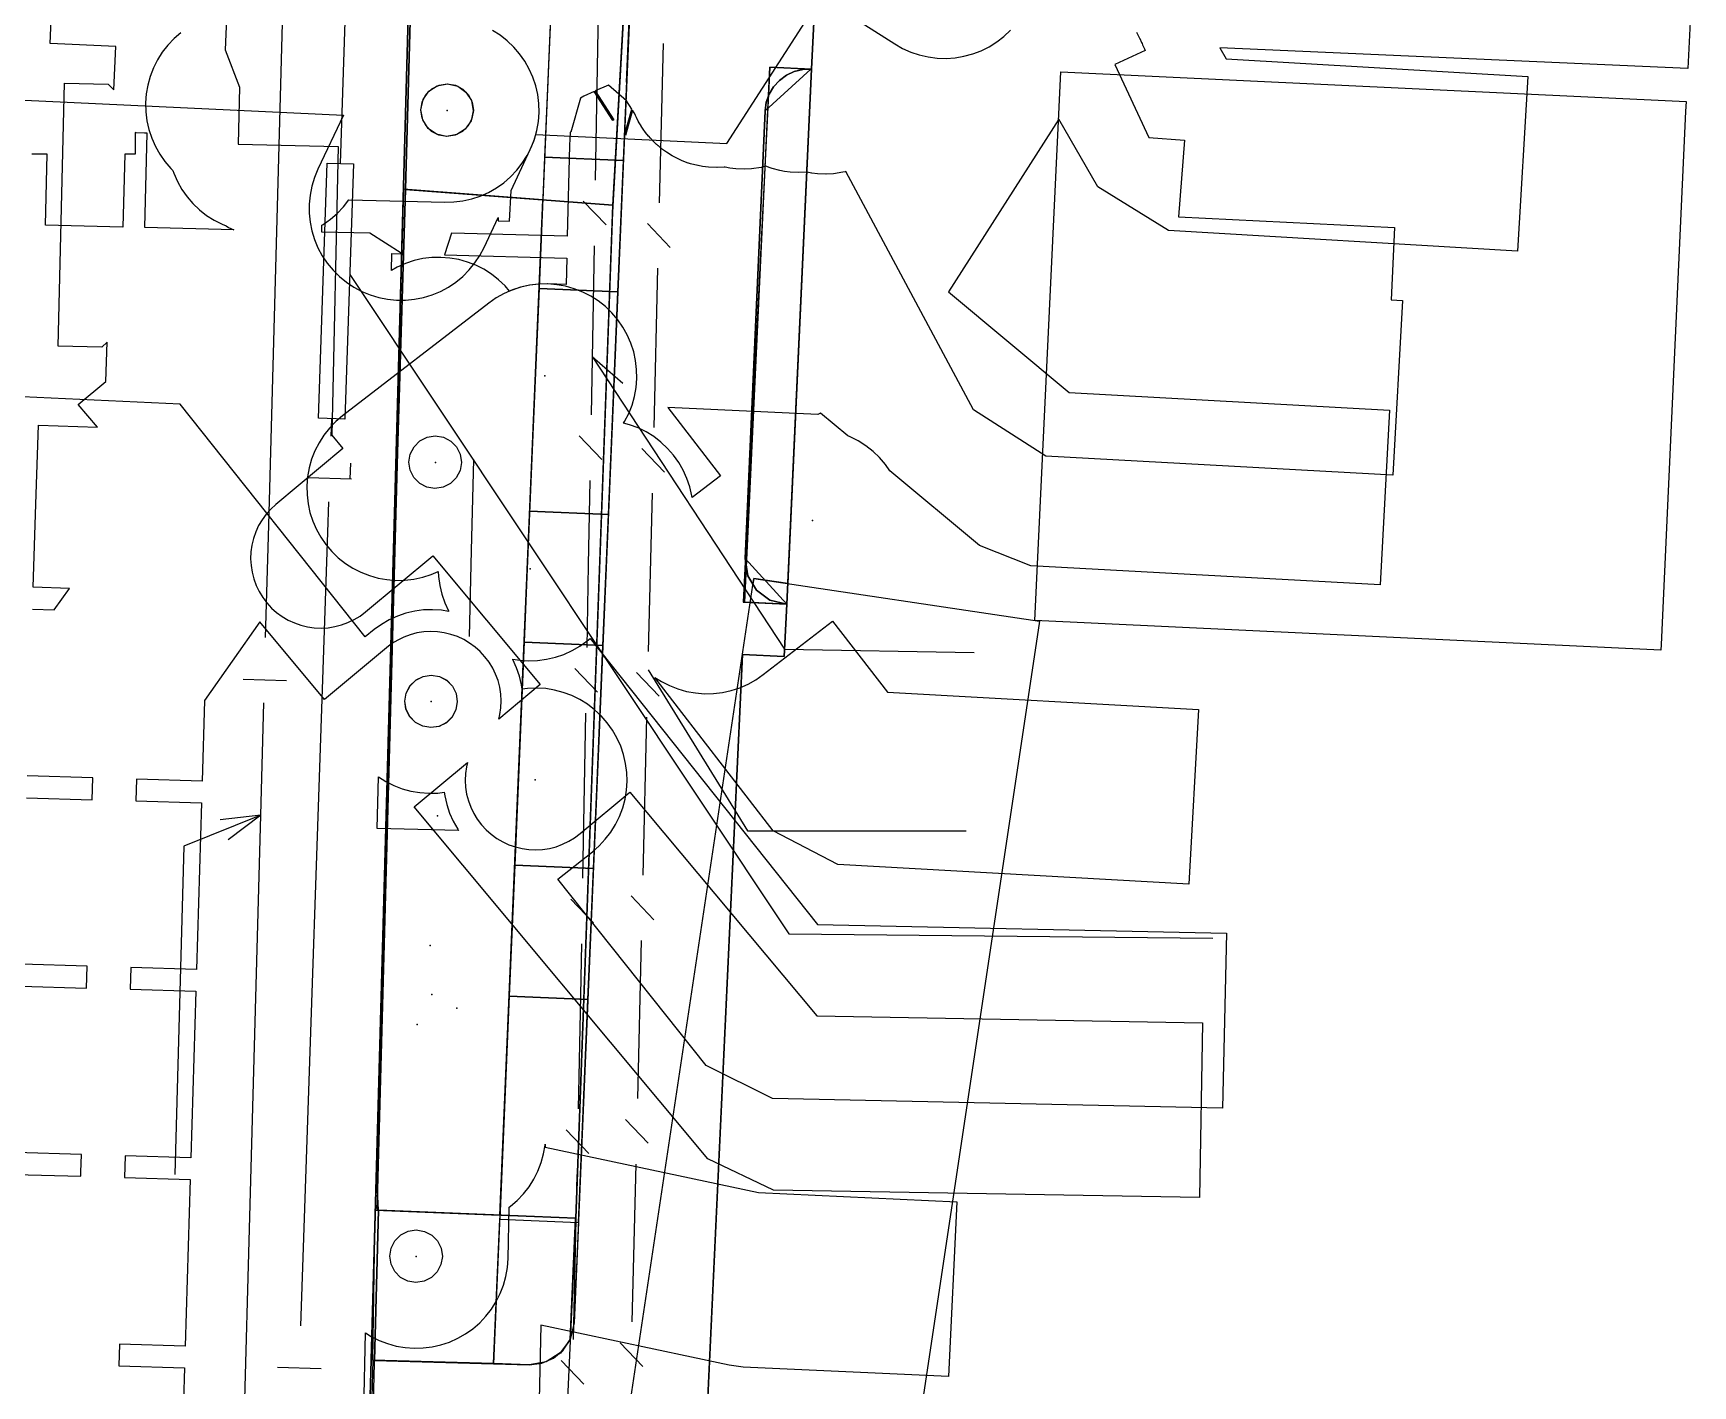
# Model space of a CAD drawing. Header units: metres. Extents: x 4550 to 4731, y 10605 to 11772.
# Drawn here: x 4658.55 to 4696.48, y 11319.62 to 11350.55 of the extents above; entities that cross this region are included whole.
import ezdxf

# ---------------------------------------------------------------- set-up
doc = ezdxf.new("R2010")
doc.units = ezdxf.units.M
for name, color, linetype in [('BOUNDARY', 7, 'Continuous'), ('BUILDING', 7, 'Continuous'), ('CURB', 7, 'Continuous'), ('ELECTR_CABLE', 7, 'Continuous'), ('ELECTR_CABLE_COMM', 7, 'Continuous'), ('GAS', 7, 'Continuous'), ('GRASS', 7, 'Continuous'), ('GROUND', 7, 'Continuous'), ('HEAT', 7, 'Continuous'), ('LAMP', 7, 'Continuous'), ('ROAD', 7, 'Continuous'), ('SEWER', 7, 'Continuous'), ('SIDEWALK_PATH', 7, 'Continuous'), ('TREE', 7, 'Continuous'), ('WATER_PIPELINE', 7, 'Continuous')]:
    doc.layers.add(name, color=color, linetype=linetype)

msp = doc.modelspace()

# ---------------------------------------------------------------- linework, layer by layer
at = {"layer": 'BOUNDARY'}
msp.add_lwpolyline([(4658.183, 11389.665), (4656.263, 11369.233), (4657.098, 11369.215), (4667.733, 11368.918), (4672.93, 11368.772), (4677.439, 11368.646), (4678.595, 11368.614), (4677.473, 11366.8), (4676.515, 11353.247), (4676.337, 11349.726), (4675.774, 11337.492), (4675.718, 11336.295), (4674.76, 11336.34), (4670.81, 11251.59)], dxfattribs=at)
at = {"layer": 'BUILDING'}
for points in [[(4696.325, 11348.984), (4696.314, 11348.76), (4695.753, 11336.573), (4695.747, 11336.439), (4681.443, 11337.12), (4682.04, 11349.664)], [(4681.552, 11337.103), (4671.748, 11271.709), (4665.217, 11272.688), (4675.021, 11338.082)]]:
    msp.add_lwpolyline(points, close=True, dxfattribs=at)
at = {"layer": 'CURB'}
for points in [[(4667.733, 11368.918), (4667.397, 11360.882), (4663.638, 11224.498)], [(4667.529, 11364.03), (4670.922, 11363.887), (4669.074, 11320.126)], [(4672.114, 11349.429), (4672.481, 11358.124)], [(4675.277, 11348.772), (4676.325, 11349.727), (4676.337, 11349.726)], [(4672.114, 11349.429), (4670.917, 11321.062)], [(4674.823, 11338.535), (4675.277, 11348.772)], [(4674.823, 11338.535), (4675.774, 11337.492)], [(4669.89, 11320.105), (4666.315, 11320.205)]]:
    msp.add_lwpolyline(points, dxfattribs=at)
at = {"layer": 'ELECTR_CABLE'}
for points in [[(4661.928, 11350.559), (4661.771, 11350.425), (4661.629, 11350.275), (4661.503, 11350.113), (4661.392, 11349.939), (4661.3, 11349.755), (4661.225, 11349.562), (4661.17, 11349.364), (4661.135, 11349.161), (4661.12, 11348.955), (4661.125, 11348.749), (4661.15, 11348.545), (4661.195, 11348.344), (4661.26, 11348.148), (4661.344, 11347.96), (4661.445, 11347.78), (4661.564, 11347.612), (4661.698, 11347.456), (4661.746, 11347.411), (4661.767, 11347.345), (4661.85, 11347.157), (4661.951, 11346.977), (4662.07, 11346.809), (4662.204, 11346.652), (4662.353, 11346.51), (4662.515, 11346.383), (4662.689, 11346.272), (4662.873, 11346.179), (4662.966, 11346.143), (4663.019, 11346.11), (4663.136, 11346.052), (4661.103, 11346.104), (4661.158, 11348.267), (4661.099, 11348.264), (4661.097, 11348.264), (4660.905, 11348.272), (4660.903, 11348.272), (4660.883, 11348.275), (4660.883, 11347.786), (4660.646, 11347.786), (4660.603, 11346.117), (4658.832, 11346.162), (4658.873, 11347.786), (4658.525, 11347.786)], [(4683.765, 11350.57), (4683.812, 11350.482), (4683.813, 11350.478), (4683.835, 11350.435), (4683.838, 11350.427), (4683.839, 11350.425), (4683.882, 11350.335), (4683.893, 11350.31), (4683.904, 11350.286), (4683.947, 11350.192), (4683.949, 11350.189), (4683.967, 11350.15), (4683.27, 11349.83), (4684.046, 11348.167), (4684.86, 11348.105), (4684.725, 11346.35), (4689.663, 11346.109), (4689.583, 11344.453), (4689.845, 11344.439), (4689.626, 11340.445), (4681.695, 11340.881), (4680.041, 11341.934), (4677.124, 11347.384), (4677.107, 11347.379), (4677.105, 11347.379), (4677.055, 11347.368), (4677.053, 11347.368), (4676.84, 11347.336), (4676.838, 11347.336), (4676.671, 11347.328), (4676.669, 11347.328), (4676.477, 11347.335), (4676.475, 11347.336), (4676.343, 11347.352), (4676.342, 11347.352), (4676.238, 11347.371), (4676.237, 11347.371), (4676.223, 11347.375), (4676.217, 11347.374), (4676.215, 11347.374), (4676.048, 11347.365), (4676.046, 11347.365), (4675.854, 11347.373), (4675.852, 11347.373), (4675.72, 11347.389), (4675.719, 11347.389), (4675.615, 11347.408), (4675.614, 11347.408), (4675.443, 11347.452), (4675.442, 11347.453), (4675.394, 11347.468), (4675.393, 11347.468), (4675.293, 11347.506), (4675.239, 11347.492), (4675.237, 11347.491), (4675.186, 11347.48), (4675.185, 11347.48), (4674.971, 11347.449), (4674.969, 11347.449), (4674.803, 11347.44), (4674.801, 11347.44), (4674.608, 11347.448), (4674.607, 11347.448), (4674.474, 11347.464), (4674.473, 11347.464), (4674.369, 11347.483), (4674.368, 11347.483), (4674.354, 11347.487), (4674.348, 11347.486), (4674.346, 11347.486), (4674.18, 11347.478), (4674.178, 11347.478), (4673.986, 11347.485), (4673.984, 11347.485), (4673.851, 11347.501), (4673.851, 11347.502), (4673.747, 11347.521), (4673.745, 11347.521), (4673.574, 11347.565), (4673.573, 11347.565), (4673.525, 11347.58), (4673.524, 11347.581), (4673.384, 11347.633), (4673.383, 11347.634), (4673.322, 11347.66), (4673.321, 11347.661), (4673.157, 11347.745), (4673.156, 11347.746), (4673.025, 11347.827), (4673.024, 11347.828), (4672.937, 11347.891), (4672.936, 11347.892), (4672.839, 11347.971), (4672.838, 11347.971), (4672.801, 11348.005), (4672.799, 11348.006), (4672.726, 11348.076), (4672.724, 11348.078), (4672.659, 11348.147), (4672.658, 11348.148), (4672.618, 11348.193), (4672.617, 11348.195), (4672.549, 11348.279), (4672.547, 11348.282), (4672.494, 11348.356), (4672.492, 11348.358), (4672.448, 11348.425), (4672.446, 11348.428), (4672.389, 11348.524), (4672.387, 11348.528), (4672.341, 11348.616), (4672.339, 11348.62), (4672.318, 11348.664), (4672.315, 11348.671), (4672.313, 11348.674), (4672.287, 11348.73), (4672.251, 11348.788), (4672.086, 11348.208), (4672.064, 11348.214), (4672.234, 11348.813), (4672.111, 11349.005), (4671.697, 11349.364), (4671.397, 11349.229), (4671.821, 11348.567), (4671.801, 11348.554), (4671.375, 11349.219), (4671.133, 11349.11), (4671.062, 11349.063), (4670.84, 11348.283), (4670.82, 11348.288), (4670.812, 11347.983), (4670.758, 11345.906), (4668.11, 11345.975), (4667.949, 11345.479), (4670.745, 11345.406), (4670.73, 11344.804), (4670.303, 11344.815), (4670.097, 11344.81), (4669.892, 11344.785), (4669.691, 11344.74), (4669.495, 11344.676), (4669.438, 11344.651), (4669.336, 11344.77), (4669.187, 11344.912), (4669.024, 11345.039), (4668.85, 11345.15), (4668.667, 11345.243), (4668.474, 11345.317), (4668.276, 11345.373), (4668.073, 11345.408), (4667.867, 11345.424), (4667.661, 11345.419), (4667.457, 11345.394), (4667.256, 11345.349), (4667.06, 11345.285), (4666.871, 11345.202), (4666.737, 11345.126), (4666.747, 11345.51), (4667.01, 11345.503), (4666.963, 11345.519), (4666.246, 11345.974), (4665.146, 11346.002), (4665.15, 11346.159), (4665.177, 11346.175), (4665.345, 11346.294), (4665.5, 11346.43), (4665.642, 11346.58), (4665.766, 11346.74), (4667.961, 11346.686), (4668.168, 11346.691), (4668.372, 11346.716), (4668.573, 11346.762), (4668.769, 11346.826), (4668.957, 11346.91), (4669.137, 11347.011), (4669.305, 11347.13), (4669.461, 11347.264), (4669.603, 11347.414), (4669.73, 11347.576), (4669.84, 11347.75), (4669.933, 11347.934), (4670.007, 11348.127), (4670.062, 11348.325), (4670.097, 11348.528), (4670.113, 11348.734), (4670.108, 11348.94), (4670.082, 11349.144), (4670.037, 11349.345), (4669.973, 11349.541), (4669.889, 11349.73), (4669.787, 11349.909), (4669.669, 11350.077), (4669.534, 11350.233), (4669.385, 11350.376), (4669.223, 11350.502), (4669.048, 11350.613)], [(4668.571, 11338.724), (4668.625, 11340.802)], [(4668.52, 11336.755), (4668.571, 11338.724)], [(4666.108, 11319.048), (4666.149, 11320.831), (4666.274, 11320.752), (4666.458, 11320.66), (4666.65, 11320.586), (4666.849, 11320.532), (4667.052, 11320.497), (4667.258, 11320.482), (4667.464, 11320.488), (4667.668, 11320.513), (4667.869, 11320.559), (4668.065, 11320.624), (4668.253, 11320.708), (4668.432, 11320.81), (4668.6, 11320.928), (4668.756, 11321.063), (4668.898, 11321.213), (4669.024, 11321.376), (4669.134, 11321.55), (4669.227, 11321.734), (4669.3, 11321.927), (4669.355, 11322.125), (4669.39, 11322.328), (4669.405, 11322.534), (4669.431, 11323.708), (4669.46, 11323.728), (4669.615, 11323.862), (4669.757, 11324.012), (4669.884, 11324.175), (4669.994, 11324.349), (4670.086, 11324.533), (4670.16, 11324.725), (4670.215, 11324.924), (4670.25, 11325.127), (4670.251, 11325.144), (4670.249, 11325.075), (4675.127, 11324.039), (4679.658, 11323.828), (4679.471, 11319.832), (4674.778, 11320.051), (4674.456, 11320.092), (4670.155, 11321.006), (4670.107, 11318.956)]]:
    msp.add_lwpolyline(points, dxfattribs=at)
msp.add_lwpolyline([(4666.443, 11333.549), (4666.61, 11333.443), (4666.794, 11333.35), (4666.987, 11333.275), (4667.185, 11333.22), (4667.388, 11333.185), (4667.594, 11333.169), (4667.8, 11333.174), (4667.947, 11333.192), (4667.957, 11333.114), (4668.002, 11332.913), (4668.067, 11332.718), (4668.151, 11332.529), (4668.253, 11332.35), (4668.274, 11332.32), (4666.416, 11332.363)], close=True, dxfattribs=at)
at = {"layer": 'ELECTR_CABLE_COMM'}
for points in [[(4671.466, 11351.054), (4671.396, 11347.189)], [(4672.866, 11346.673), (4672.954, 11350.312)], [(4671.123, 11346.709), (4671.643, 11346.17)], [(4673.106, 11345.652), (4672.589, 11346.195)], [(4671.369, 11345.689), (4671.3, 11341.824)], [(4672.741, 11341.534), (4672.829, 11345.173)], [(4671.324, 11343.16), (4675.721, 11336.462), (4680.056, 11336.392)], [(4671.324, 11343.16), (4672.027, 11342.545)], [(4671.026, 11341.344), (4671.547, 11340.805)], [(4672.981, 11340.513), (4672.464, 11341.056)], [(4671.273, 11340.325), (4671.238, 11338.392)], [(4672.66, 11338.215), (4672.704, 11340.034)], [(4671.238, 11338.392), (4671.204, 11336.504)], [(4672.616, 11336.41), (4672.66, 11338.215)], [(4670.93, 11336.024), (4671.451, 11335.485)], [(4672.856, 11335.389), (4672.339, 11335.932)], [(4672.606, 11335.996), (4674.878, 11332.31), (4679.875, 11332.31)], [(4671.177, 11335.005), (4671.109, 11331.23)], [(4672.491, 11331.301), (4672.579, 11334.91)], [(4670.836, 11330.749), (4671.356, 11330.21)], [(4672.732, 11330.28), (4672.215, 11330.823)], [(4671.082, 11329.73), (4671.054, 11328.163), (4671.007, 11325.955)], [(4672.367, 11326.192), (4672.455, 11329.802)], [(4672.607, 11325.171), (4672.09, 11325.714)], [(4670.732, 11325.476), (4671.25, 11324.935)], [(4672.243, 11321.084), (4672.331, 11324.693)], [(4670.975, 11324.455), (4670.895, 11320.68)], [(4672.483, 11320.062), (4671.966, 11320.605)], [(4670.62, 11320.201), (4671.138, 11319.66)]]:
    msp.add_lwpolyline(points, dxfattribs=at)
at = {"layer": 'GAS'}
for points in [[(4658.534, 11337.382), (4659.035, 11337.365), (4659.379, 11337.854), (4658.55, 11337.881), (4658.614, 11339.784), (4658.675, 11341.585), (4660.02, 11341.54), (4659.583, 11342.063), (4660.209, 11342.586), (4660.24, 11343.484), (4660.119, 11343.369), (4659.12, 11343.394), (4659.267, 11349.41), (4660.267, 11349.386), (4660.394, 11349.252), (4660.438, 11350.245), (4658.939, 11350.31), (4659.096, 11353.911)], [(4663.092, 11353.737), (4662.937, 11350.166), (4663.266, 11349.312), (4663.234, 11348.012), (4665.523, 11347.962), (4665.379, 11341.36), (4665.632, 11341.056), (4664.096, 11339.775), (4663.981, 11339.669), (4663.876, 11339.552), (4663.784, 11339.425), (4663.704, 11339.289), (4663.638, 11339.147), (4663.586, 11338.999), (4663.549, 11338.846), (4663.528, 11338.691), (4663.521, 11338.534), (4663.53, 11338.377), (4663.554, 11338.222), (4663.594, 11338.07), (4663.648, 11337.922), (4663.716, 11337.781), (4663.798, 11337.647), (4663.892, 11337.522), (4663.999, 11337.406), (4664.116, 11337.302), (4664.243, 11337.209), (4664.378, 11337.129), (4664.521, 11337.064), (4664.669, 11337.012), (4664.822, 11336.975), (4664.977, 11336.953), (4665.134, 11336.947), (4665.291, 11336.956), (4665.446, 11336.98), (4665.598, 11337.019), (4665.745, 11337.073), (4665.887, 11337.142), (4666.021, 11337.223), (4666.146, 11337.318), (4667.682, 11338.599), (4670.138, 11335.654), (4669.195, 11334.868), (4669.22, 11334.969), (4669.242, 11335.125), (4669.248, 11335.281), (4669.239, 11335.438), (4669.215, 11335.593), (4669.176, 11335.745), (4669.121, 11335.893), (4669.053, 11336.034), (4668.971, 11336.168), (4668.877, 11336.293), (4668.77, 11336.409), (4668.653, 11336.513), (4668.526, 11336.606), (4668.391, 11336.686), (4668.249, 11336.752), (4668.1, 11336.803), (4667.948, 11336.84), (4667.792, 11336.862), (4667.635, 11336.868), (4667.479, 11336.86), (4667.323, 11336.835), (4667.171, 11336.796), (4667.024, 11336.742), (4666.883, 11336.673), (4666.749, 11336.592), (4666.623, 11336.497), (4665.21, 11335.318), (4663.733, 11337.088), (4662.468, 11335.293), (4662.413, 11333.449), (4660.913, 11333.494), (4660.898, 11332.994), (4662.398, 11332.949), (4662.284, 11329.143), (4660.785, 11329.188), (4660.77, 11328.688), (4662.269, 11328.643), (4662.155, 11324.837), (4660.656, 11324.882), (4660.641, 11324.382), (4662.14, 11324.338), (4662.026, 11320.532), (4660.527, 11320.576), (4660.512, 11320.077), (4662.011, 11320.032), (4661.897, 11316.226)], [(4658.4, 11333.069), (4659.899, 11333.024), (4659.914, 11333.524), (4658.415, 11333.569)], [(4658.271, 11328.763), (4659.77, 11328.718), (4659.785, 11329.218), (4658.286, 11329.263)], [(4658.142, 11324.457), (4659.641, 11324.412), (4659.644, 11324.504), (4659.656, 11324.912), (4658.157, 11324.957)]]:
    msp.add_lwpolyline(points, dxfattribs=at)
msp.add_lwpolyline([(4676.458, 11328.078), (4685.276, 11327.924), (4685.206, 11323.925), (4675.474, 11324.094), (4673.973, 11324.813), (4667.259, 11332.861), (4668.478, 11333.877), (4668.453, 11333.776), (4668.432, 11333.621), (4668.425, 11333.464), (4668.434, 11333.307), (4668.458, 11333.152), (4668.498, 11333), (4668.552, 11332.852), (4668.62, 11332.711), (4668.702, 11332.577), (4668.797, 11332.452), (4668.903, 11332.336), (4669.02, 11332.232), (4669.147, 11332.139), (4669.282, 11332.059), (4669.425, 11331.993), (4669.573, 11331.942), (4669.726, 11331.905), (4669.881, 11331.883), (4670.038, 11331.877), (4670.195, 11331.886), (4670.35, 11331.91), (4670.502, 11331.949), (4670.649, 11332.003), (4670.791, 11332.072), (4670.925, 11332.153), (4671.05, 11332.248), (4672.188, 11333.197)], close=True, dxfattribs=at)
at = {"layer": 'GRASS'}
for points in [[(4670.199, 11346.738), (4667.014, 11346.979), (4667.398, 11360.884), (4670.795, 11360.843)], [(4672.595, 11360.823), (4667.397, 11360.882), (4667.246, 11353.578), (4667.063, 11346.976), (4671.8, 11346.618)], [(4670.455, 11352.808), (4670.24, 11347.713), (4672.039, 11347.637), (4672.254, 11352.732)], [(4676.337, 11349.729), (4675.385, 11349.773), (4674.779, 11337.542), (4675.774, 11337.492)], [(4676.337, 11349.726), (4676.138, 11349.718), (4675.946, 11349.672), (4675.767, 11349.589), (4675.607, 11349.471), (4675.473, 11349.324), (4675.372, 11349.155), (4675.305, 11348.969), (4675.277, 11348.772), (4674.823, 11338.535), (4674.884, 11338.144), (4675.083, 11337.817), (4675.39, 11337.589), (4675.774, 11337.492)], [(4668.61, 11348.777), (4668.559, 11348.544), (4668.427, 11348.356), (4668.234, 11348.231), (4667.999, 11348.188), (4667.767, 11348.24), (4667.578, 11348.372), (4667.453, 11348.565), (4667.411, 11348.8), (4667.462, 11349.032), (4667.594, 11349.22), (4667.787, 11349.345), (4668.022, 11349.388), (4668.254, 11349.337), (4668.443, 11349.204), (4668.568, 11349.011)], [(4668.611, 11348.784), (4668.579, 11348.597), (4668.494, 11348.433), (4668.362, 11348.302), (4668.192, 11348.216), (4668.005, 11348.188), (4667.822, 11348.219), (4667.657, 11348.304), (4667.523, 11348.439), (4667.438, 11348.609), (4667.411, 11348.792), (4667.44, 11348.975), (4667.527, 11349.144), (4667.663, 11349.277), (4667.829, 11349.36), (4668.012, 11349.388), (4668.2, 11349.358), (4668.368, 11349.27), (4668.498, 11349.138), (4668.582, 11348.972)], [(4670.113, 11344.715), (4671.912, 11344.639), (4672.039, 11347.637), (4670.24, 11347.713)], [(4666.371, 11323.641), (4669.218, 11323.527), (4670.199, 11346.738), (4667.014, 11346.979)], [(4671.797, 11346.618), (4667.063, 11346.976), (4666.875, 11340.959), (4666.423, 11324.105), (4666.404, 11323.64), (4670.953, 11323.457)], [(4670.113, 11344.715), (4669.898, 11339.62), (4671.697, 11339.544), (4671.912, 11344.639)], [(4668.339, 11340.736), (4668.307, 11340.549), (4668.222, 11340.384), (4668.09, 11340.253), (4667.921, 11340.168), (4667.733, 11340.14), (4667.55, 11340.17), (4667.385, 11340.255), (4667.251, 11340.39), (4667.166, 11340.56), (4667.139, 11340.744), (4667.169, 11340.927), (4667.256, 11341.095), (4667.391, 11341.229), (4667.557, 11341.312), (4667.74, 11341.34), (4667.928, 11341.309), (4668.096, 11341.222), (4668.226, 11341.089), (4668.31, 11340.924)], [(4669.772, 11336.622), (4671.571, 11336.546), (4671.697, 11339.544), (4669.898, 11339.62)], [(4669.772, 11336.622), (4669.556, 11331.527), (4671.355, 11331.451), (4671.571, 11336.546)], [(4668.245, 11335.264), (4668.213, 11335.077), (4668.126, 11334.913), (4667.994, 11334.783), (4667.824, 11334.698), (4667.636, 11334.671), (4667.453, 11334.703), (4667.288, 11334.789), (4667.155, 11334.925), (4667.072, 11335.095), (4667.045, 11335.279), (4667.076, 11335.462), (4667.164, 11335.63), (4667.301, 11335.762), (4667.467, 11335.844), (4667.651, 11335.871), (4667.838, 11335.84), (4668.006, 11335.751), (4668.135, 11335.618), (4668.218, 11335.452)], [(4668.245, 11335.268), (4668.214, 11335.08), (4668.128, 11334.916), (4667.997, 11334.785), (4667.827, 11334.7), (4667.639, 11334.671), (4667.456, 11334.702), (4667.291, 11334.787), (4667.158, 11334.922), (4667.073, 11335.092), (4667.045, 11335.275), (4667.075, 11335.458), (4667.162, 11335.627), (4667.297, 11335.76), (4667.463, 11335.843), (4667.647, 11335.871), (4667.834, 11335.841), (4668.003, 11335.753), (4668.133, 11335.621), (4668.216, 11335.455)], [(4669.43, 11328.53), (4671.229, 11328.454), (4671.355, 11331.451), (4669.556, 11331.527)], [(4669.43, 11328.53), (4669.215, 11323.434), (4671.014, 11323.358), (4671.229, 11328.454)], [(4666.315, 11320.205), (4666.371, 11323.641), (4669.218, 11323.527), (4669.075, 11320.132)], [(4670.947, 11323.457), (4666.445, 11323.638), (4666.355, 11320.204), (4669.89, 11320.105), (4670.179, 11320.139), (4670.441, 11320.252), (4670.661, 11320.435), (4670.822, 11320.678)], [(4669.89, 11320.103), (4669.075, 11320.13), (4669.215, 11323.434), (4671.014, 11323.358), (4670.917, 11321.061), (4670.824, 11320.679), (4670.6, 11320.372), (4670.278, 11320.17)], [(4667.903, 11322.581), (4667.871, 11322.394), (4667.786, 11322.229), (4667.654, 11322.098), (4667.484, 11322.013), (4667.297, 11321.985), (4667.114, 11322.015), (4666.949, 11322.1), (4666.815, 11322.235), (4666.73, 11322.405), (4666.703, 11322.589), (4666.732, 11322.772), (4666.819, 11322.94), (4666.955, 11323.074), (4667.121, 11323.157), (4667.304, 11323.185), (4667.492, 11323.154), (4667.66, 11323.067), (4667.79, 11322.934), (4667.874, 11322.769)]]:
    msp.add_lwpolyline(points, close=True, dxfattribs=at)
at = {"layer": 'GROUND'}
for points in [[(4672.241, 11368.792), (4672.317, 11368.491), (4672.613, 11367.063), (4672.595, 11360.823), (4671.791, 11346.459), (4670.953, 11323.457), (4670.827, 11320.694), (4670.823, 11320.68), (4670.599, 11320.373), (4670.277, 11320.171), (4669.89, 11320.105), (4666.355, 11320.204), (4666.445, 11323.638), (4666.423, 11324.105), (4666.875, 11340.959), (4667.063, 11346.976), (4667.246, 11353.578), (4667.397, 11360.882), (4667.733, 11368.918)], [(4675.796, 11337.966), (4675.021, 11338.082), (4675.002, 11337.951), (4674.884, 11338.144), (4674.853, 11338.341), (4675.354, 11349.105), (4675.372, 11349.155), (4675.473, 11349.324), (4675.607, 11349.471), (4675.767, 11349.589), (4675.946, 11349.672), (4676.138, 11349.718), (4676.337, 11349.726)]]:
    msp.add_lwpolyline(points, close=True, dxfattribs=at)
at = {"layer": 'HEAT'}
for points in [[(4696.479, 11352.037), (4696.363, 11349.743), (4685.667, 11350.217), (4685.813, 11349.965), (4692.707, 11349.559), (4692.472, 11345.566), (4684.501, 11346.035), (4682.885, 11347.033), (4681.994, 11348.58), (4679.467, 11344.634), (4682.231, 11342.331), (4689.549, 11341.933), (4689.331, 11337.939), (4681.351, 11338.372), (4680.179, 11338.833), (4678.128, 11340.543), (4678.027, 11340.687), (4677.893, 11340.844), (4677.745, 11340.987), (4677.583, 11341.115), (4677.409, 11341.226), (4677.226, 11341.32), (4677.168, 11341.342), (4676.545, 11341.862), (4676.484, 11341.831), (4673.052, 11341.992), (4674.256, 11340.431), (4673.611, 11339.933), (4673.605, 11339.973), (4673.558, 11340.174), (4673.492, 11340.369), (4673.407, 11340.557), (4673.304, 11340.735), (4673.184, 11340.903), (4673.048, 11341.057), (4672.897, 11341.198), (4672.734, 11341.324), (4672.558, 11341.432), (4672.374, 11341.523), (4672.181, 11341.596), (4672.045, 11341.632), (4672.069, 11341.67), (4672.163, 11341.854), (4672.238, 11342.045), (4672.294, 11342.244), (4672.331, 11342.447), (4672.347, 11342.652), (4672.343, 11342.858), (4672.319, 11343.063), (4672.275, 11343.264), (4672.212, 11343.46), (4672.129, 11343.649), (4672.029, 11343.829), (4671.911, 11343.998), (4671.777, 11344.155), (4671.629, 11344.298), (4671.467, 11344.426), (4671.294, 11344.537), (4671.11, 11344.63), (4670.918, 11344.706), (4670.72, 11344.762), (4670.517, 11344.798), (4670.312, 11344.815), (4670.106, 11344.811), (4669.901, 11344.787), (4669.7, 11344.743), (4669.504, 11344.679), (4669.315, 11344.597), (4669.135, 11344.496), (4668.966, 11344.378), (4665.623, 11341.8), (4665.466, 11341.667), (4665.323, 11341.518), (4665.195, 11341.356), (4665.084, 11341.183), (4664.99, 11340.999), (4664.915, 11340.808), (4664.859, 11340.609), (4664.823, 11340.406), (4664.806, 11340.201), (4664.81, 11339.995), (4664.834, 11339.79), (4664.878, 11339.589), (4664.942, 11339.393), (4665.024, 11339.204), (4665.125, 11339.024), (4665.242, 11338.855), (4665.376, 11338.698), (4665.525, 11338.555), (4665.686, 11338.427), (4665.86, 11338.316), (4666.043, 11338.222), (4666.235, 11338.147), (4666.434, 11338.091), (4666.636, 11338.055), (4666.842, 11338.038), (4667.048, 11338.042), (4667.253, 11338.066), (4667.454, 11338.11), (4667.65, 11338.174), (4667.811, 11338.244), (4667.815, 11338.127), (4667.842, 11337.922), (4667.889, 11337.722), (4667.956, 11337.526), (4668.041, 11337.339), (4668.047, 11337.329), (4667.887, 11337.355), (4667.681, 11337.368), (4667.475, 11337.361), (4667.271, 11337.334), (4667.07, 11337.287), (4666.875, 11337.221), (4666.687, 11337.136), (4666.509, 11337.033), (4666.342, 11336.913), (4666.137, 11336.75), (4661.913, 11342.066), (4656.011, 11342.341)], [(4655.753, 11349.137), (4665.641, 11348.676), (4665.057, 11347.437), (4664.979, 11347.247), (4664.919, 11347.05), (4664.879, 11346.847), (4664.86, 11346.642), (4664.86, 11346.436), (4664.88, 11346.231), (4664.921, 11346.029), (4664.981, 11345.832), (4665.06, 11345.642), (4665.158, 11345.46), (4665.273, 11345.289), (4665.404, 11345.13), (4665.55, 11344.984), (4665.709, 11344.854), (4665.881, 11344.74), (4666.063, 11344.643), (4666.253, 11344.564), (4666.45, 11344.505), (4666.653, 11344.465), (4666.858, 11344.445), (4667.064, 11344.446), (4667.269, 11344.466), (4667.471, 11344.507), (4667.668, 11344.567), (4667.858, 11344.646), (4668.04, 11344.744), (4668.211, 11344.858), (4668.37, 11344.989), (4668.516, 11345.135), (4668.646, 11345.295), (4668.76, 11345.466), (4668.857, 11345.648), (4669.181, 11346.336), (4669.177, 11346.26), (4669.439, 11346.253), (4669.472, 11346.954), (4669.913, 11347.891), (4669.992, 11348.081), (4670.036, 11348.229), (4674.407, 11348.025), (4676.557, 11351.382), (4678.241, 11350.303), (4678.42, 11350.201), (4678.608, 11350.116), (4678.803, 11350.051), (4679.004, 11350.005), (4679.208, 11349.978), (4679.414, 11349.972), (4679.62, 11349.986), (4679.823, 11350.021), (4680.022, 11350.075), (4680.215, 11350.148), (4680.399, 11350.24), (4680.574, 11350.349), (4680.737, 11350.475), (4680.887, 11350.616)]]:
    msp.add_lwpolyline(points, dxfattribs=at)
for points in [[(4678.074, 11335.482), (4685.182, 11335.087), (4684.96, 11331.093), (4676.938, 11331.539), (4675.465, 11332.314), (4672.76, 11335.821), (4672.91, 11335.725), (4673.094, 11335.631), (4673.286, 11335.556), (4673.484, 11335.5), (4673.687, 11335.464), (4673.892, 11335.447), (4674.098, 11335.451), (4674.303, 11335.475), (4674.504, 11335.519), (4674.7, 11335.583), (4674.889, 11335.665), (4675.069, 11335.766), (4675.238, 11335.884), (4676.822, 11337.105)], [(4676.476, 11330.17), (4685.821, 11329.968), (4685.735, 11325.969), (4675.45, 11326.192), (4673.928, 11326.947), (4670.543, 11331.206), (4671.332, 11331.832), (4671.487, 11331.968), (4671.627, 11332.119), (4671.753, 11332.283), (4671.861, 11332.458), (4671.952, 11332.642), (4672.025, 11332.835), (4672.078, 11333.035), (4672.112, 11333.238), (4672.125, 11333.444), (4672.118, 11333.649), (4672.091, 11333.854), (4672.044, 11334.054), (4671.978, 11334.25), (4671.893, 11334.437), (4671.789, 11334.616), (4671.669, 11334.783), (4671.533, 11334.938), (4671.383, 11335.079), (4671.219, 11335.204), (4671.044, 11335.313), (4670.859, 11335.404), (4670.666, 11335.476), (4670.467, 11335.529), (4670.264, 11335.563), (4670.058, 11335.576), (4669.852, 11335.569), (4669.726, 11335.553), (4669.714, 11335.646), (4669.667, 11335.846), (4669.601, 11336.042), (4669.516, 11336.229), (4669.51, 11336.239), (4669.67, 11336.213), (4669.875, 11336.2), (4670.081, 11336.207), (4670.285, 11336.234), (4670.486, 11336.281), (4670.681, 11336.347), (4670.869, 11336.432), (4671.047, 11336.535), (4671.215, 11336.655), (4671.28, 11336.708)]]:
    msp.add_lwpolyline(points, close=True, dxfattribs=at)
at = {"layer": 'LAMP'}
msp.add_point((4667.793, 11332.651), dxfattribs=at)
at = {"layer": 'ROAD'}
msp.add_lwpolyline([(4666.299, 11216.734), (4665.18, 11217.036), (4664.286, 11217.712), (4663.7, 11218.668), (4663.509, 11219.811), (4667.397, 11360.882), (4667.733, 11368.918), (4657.098, 11369.215), (4652.68, 11219.777), (4652.518, 11218.785), (4652.018, 11217.95), (4651.25, 11217.353), (4650.284, 11217.071)], close=True, dxfattribs=at)
msp.add_lwpolyline([(4664.57, 11257.038), (4664.759, 11263.651), (4665.145, 11276.485), (4665.571, 11290.249), (4665.795, 11297.507), (4665.705, 11297.509), (4666.216, 11314.882), (4666.445, 11323.638), (4666.423, 11324.105), (4666.875, 11340.959), (4667.063, 11346.976), (4667.246, 11353.578), (4667.397, 11360.882), (4667.733, 11368.918), (4657.098, 11369.215), (4656.729, 11356.276), (4656.208, 11339.051), (4655.75, 11320.869), (4655.208, 11303.571), (4654.824, 11287.786), (4654.287, 11269.977), (4653.752, 11253.318)], dxfattribs=at)
at = {"layer": 'SEWER'}
for points in [[(4663.934, 11339.303), (4664.446, 11358.063)], [(4663.864, 11336.735), (4663.934, 11339.303)], [(4663.354, 11335.778), (4664.344, 11335.751)], [(4663.753, 11332.669), (4663.823, 11335.236)], [(4663.753, 11332.669), (4661.998, 11331.964), (4661.787, 11324.455)], [(4663.753, 11332.669), (4662.825, 11332.565)], [(4663.753, 11332.669), (4663.011, 11332.102)], [(4663.122, 11309.576), (4663.753, 11332.669)]]:
    msp.add_lwpolyline(points, dxfattribs=at)
at = {"layer": 'SIDEWALK_PATH'}
msp.add_lwpolyline([(4674.816, 11337.54), (4675.385, 11349.773), (4676.337, 11349.729), (4676.515, 11353.23), (4675.477, 11353.283), (4675.972, 11360.018), (4676.494, 11367.118), (4677.439, 11368.646), (4672.241, 11368.792), (4672.349, 11368.363), (4672.447, 11367.932), (4672.535, 11367.498), (4672.613, 11367.063), (4672.595, 11360.823), (4671.791, 11346.459), (4670.953, 11323.457), (4670.553, 11314.704), (4669.576, 11297.403), (4665.795, 11297.507), (4665.671, 11293.495), (4672.733, 11292.852), (4674.76, 11336.34), (4675.718, 11336.295), (4675.774, 11337.492)], close=True, dxfattribs=at)
for points in [[(4672.595, 11360.823), (4670.917, 11321.062), (4670.823, 11320.68), (4670.599, 11320.373), (4670.277, 11320.171), (4669.89, 11320.105), (4666.315, 11320.205), (4666.259, 11318.206)], [(4672.118, 11279.647), (4674.76, 11336.34), (4675.718, 11336.295), (4675.774, 11337.492), (4675.39, 11337.589), (4675.083, 11337.817), (4674.884, 11338.144), (4674.823, 11338.535), (4675.277, 11348.772), (4675.305, 11348.969), (4675.372, 11349.155), (4675.473, 11349.324), (4675.607, 11349.471), (4675.767, 11349.589), (4675.946, 11349.672), (4676.138, 11349.718), (4676.337, 11349.726), (4676.515, 11353.247)]]:
    msp.add_lwpolyline(points, dxfattribs=at)
at = {"layer": 'TREE'}
for p in [(4668.013, 11348.785), (4670.248, 11342.716), (4667.744, 11340.734), (4676.364, 11339.405), (4669.908, 11338.299), (4667.648, 11335.269), (4670.025, 11333.477), (4667.622, 11329.686), (4667.665, 11328.57), (4668.231, 11328.259), (4667.33, 11327.881), (4667.305, 11322.582)]:
    msp.add_point(p, dxfattribs=at)
at = {"layer": 'WATER_PIPELINE'}
for points in [[(4665.574, 11347.569), (4665.988, 11360.101)], [(4665.674, 11341.724), (4665.075, 11341.744), (4665.274, 11347.579), (4665.873, 11347.559), (4665.674, 11341.724)], [(4665.787, 11345.034), (4675.822, 11329.96), (4685.512, 11329.856)], [(4665.361, 11341.333), (4665.375, 11341.734)], [(4665.796, 11340.359), (4665.808, 11340.721)], [(4664.831, 11340.392), (4665.828, 11340.358)], [(4665.286, 11339.134), (4665.31, 11339.834)], [(4664.668, 11320.993), (4665.286, 11339.134)], [(4664.138, 11320.052), (4665.135, 11320.018)]]:
    msp.add_lwpolyline(points, dxfattribs=at)

doc.saveas('drawing.dxf')
